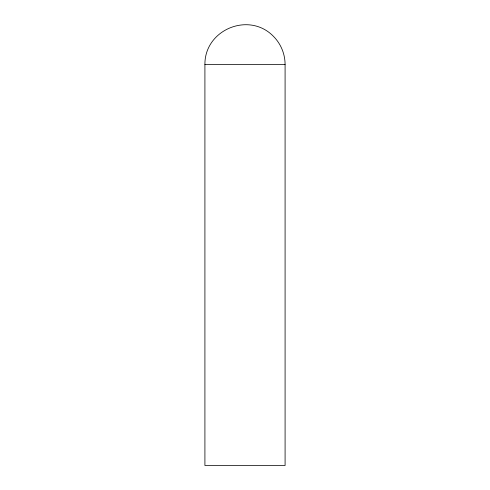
<?xml version="1.0" encoding="UTF-8"?>
<svg xmlns="http://www.w3.org/2000/svg" width="490" height="490" viewBox="0 0 490 490"><rect width="100%" height="100%" fill="white"/><g stroke="black" fill="none" stroke-linecap="round" stroke-linejoin="round"><path stroke-width="0.73" d="M204.912 64.588C204.489 29.694 248.969 11.27 273.346 36.242A40.088 40.088 0 0 1 285.088 64.588L285.088 465.5L204.912 465.5L204.912 64.588L285.088 64.588"/></g></svg>
